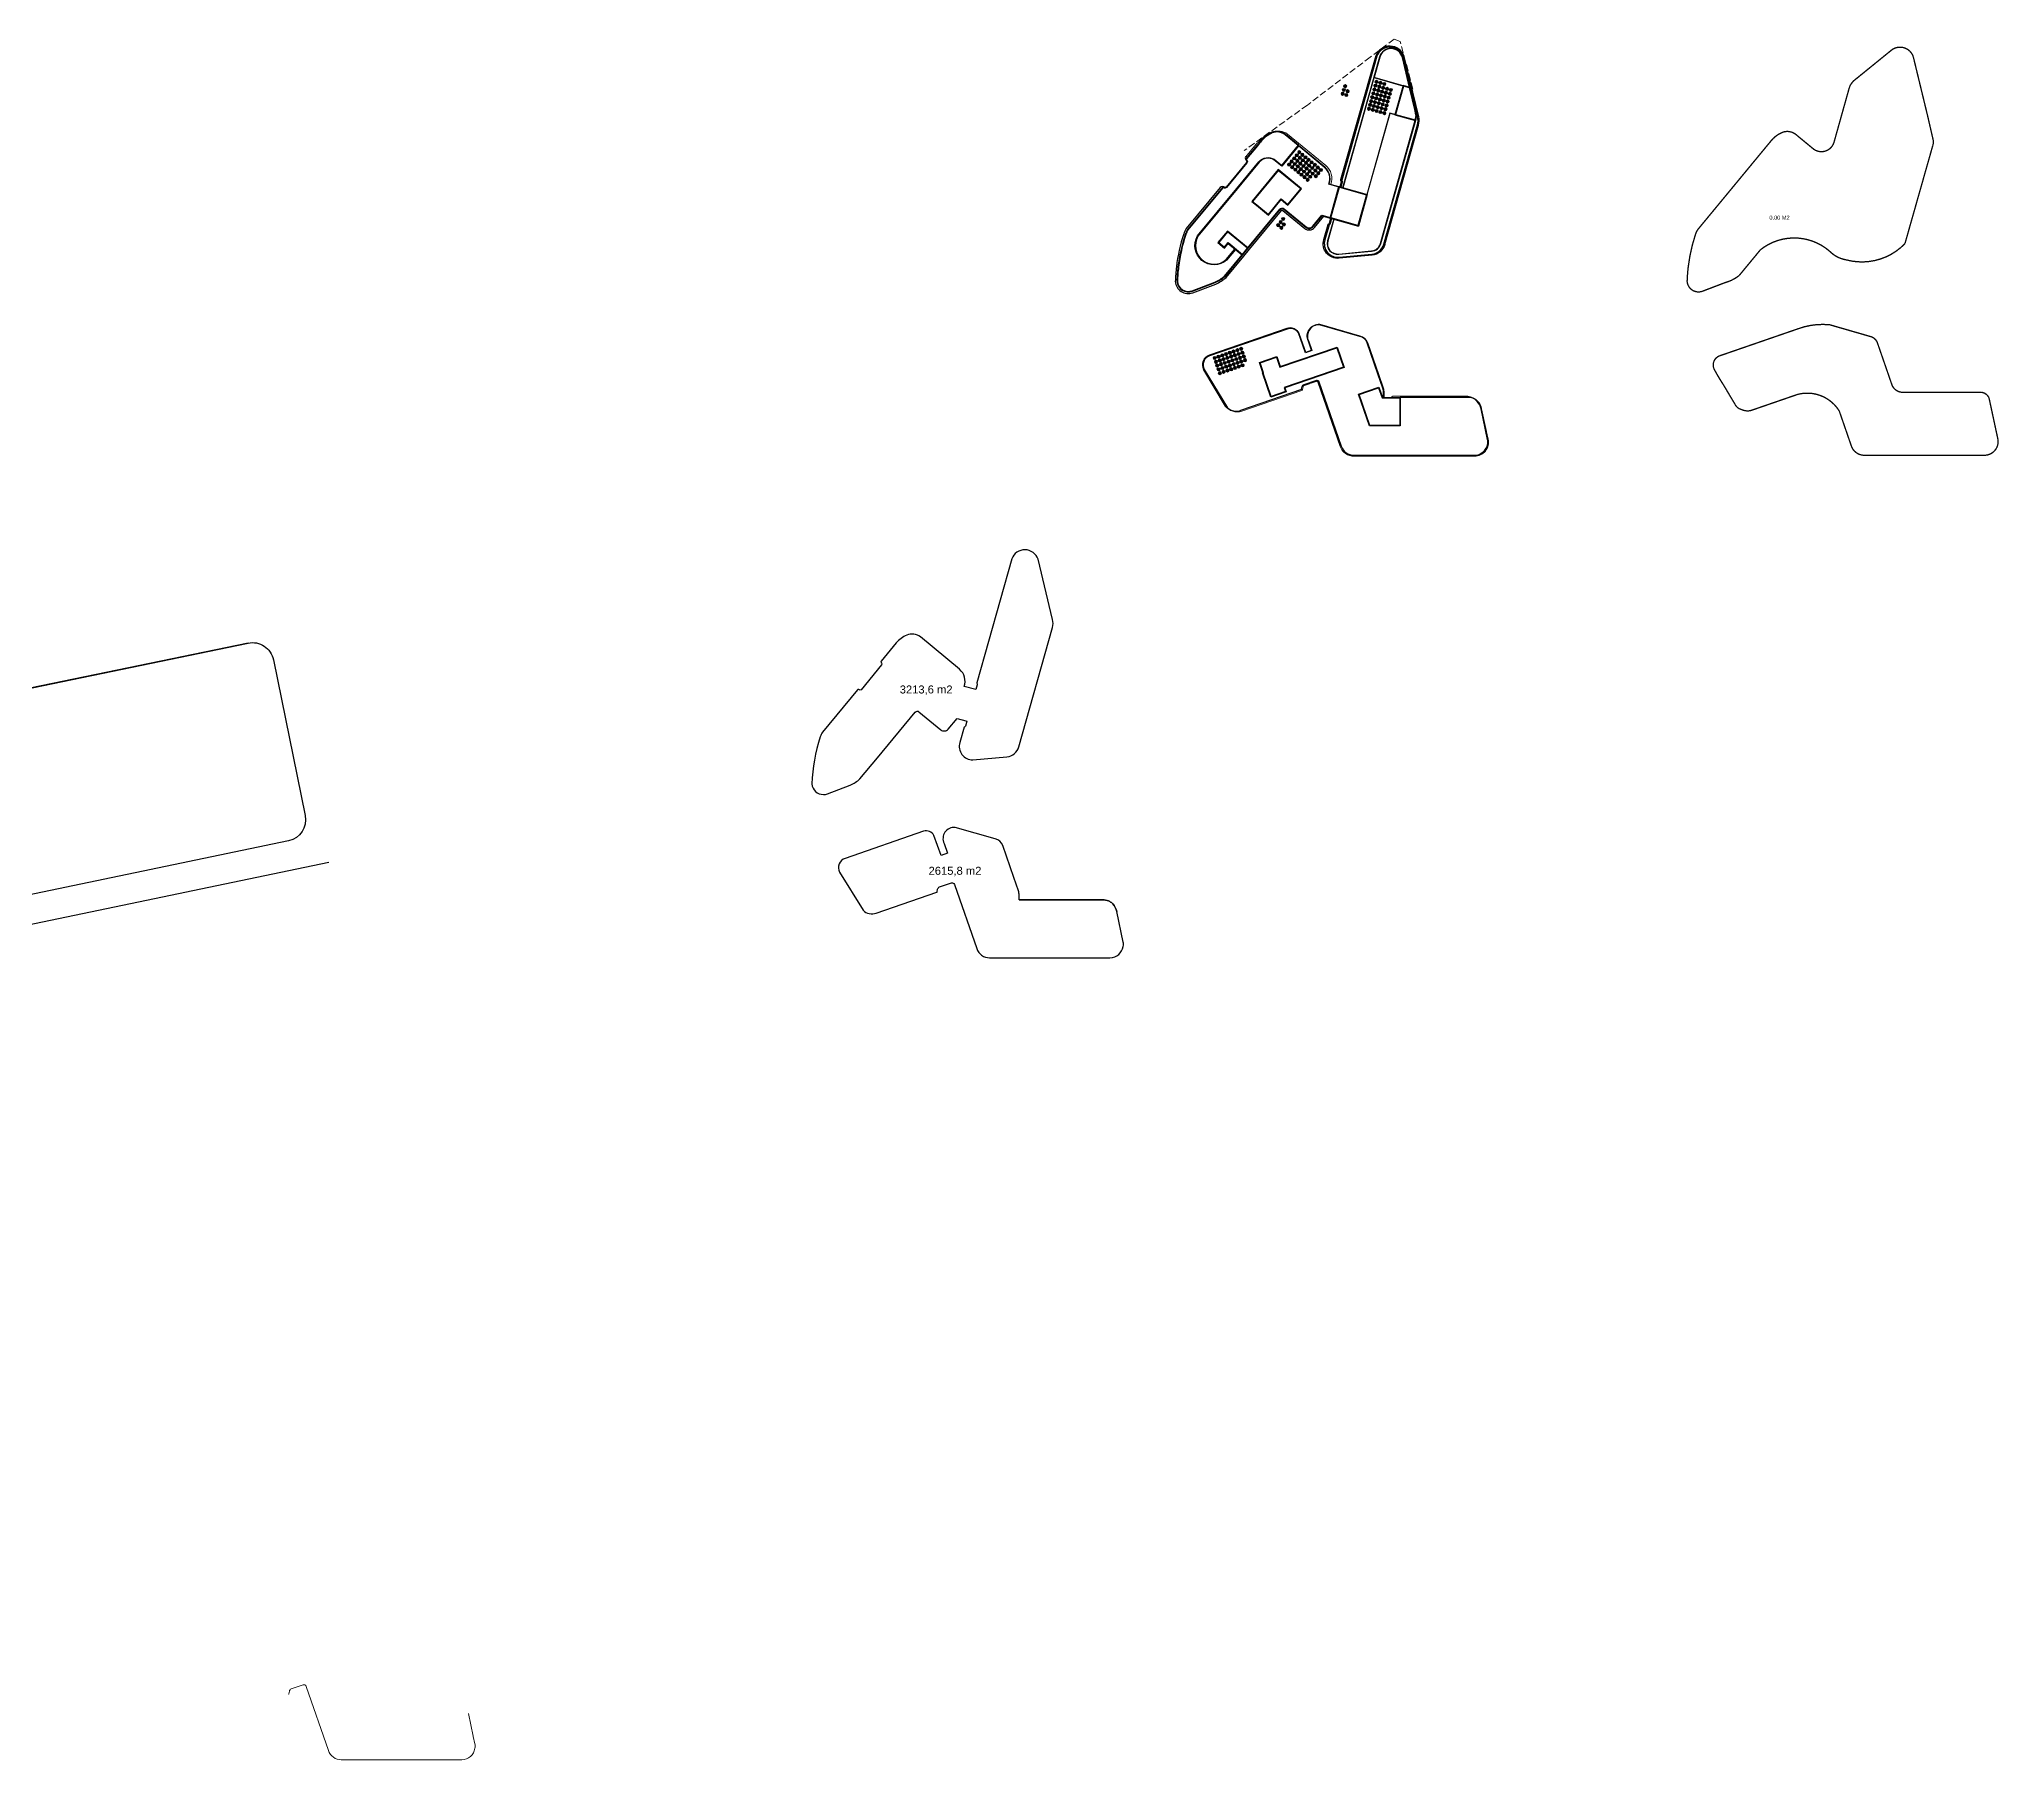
# Model space of a CAD drawing. Header units: millimetres. Extents: x 583747 to 597033, y 2304962 to 2309584.
# Drawn here: x 596299 to 597033, y 2306878 to 2307523 of the extents above; entities that cross this region are included whole.
import ezdxf
from ezdxf.xclip import XClip

# ---------------------------------------------------------------- set-up
doc = ezdxf.new("R2010")
doc.units = ezdxf.units.MM
doc.header["$XCLIPFRAME"] = 0
doc.set_wipeout_variables(frame=1)
doc.linetypes.add('DASH', pattern=[0.35, 0.25, -0.1])
for name, color, linetype, lineweight in [('00_nen', 8, 'Continuous', 5), ('AUDIT_I_220808132811-11', 7, 'Continuous', 9), ('KT-DV2', 7, 'Continuous', 15), ('KT-Ghi chu', 7, 'Continuous', 15), ('KT-Net thay', 7, 'Continuous', 20), ('Level 15', 7, 'Continuous', 0), ('Nen dc cb Hong bang', 253, 'Continuous', 60), ('Xref_NT1+NT2_MBDV Cot vach_220729$0$KT-Kich thuoc', 159, 'Continuous', 18), ('Xref_ST_MBDV Cot vach 30.7.2022|Xref_ST_MBDV Cot vach 30.7.2022|Xref_ST_MBDV Cot vach 30.7.2022|Xref_ST_MBDV Cot vach 30.7.2022|00_duong_QH', 7, 'Continuous', 9)]:
    doc.layers.add(name, color=color, linetype=linetype, lineweight=lineweight)
for name, color, linetype in [('A-GLAZ', 135, 'Continuous'), ('A-WALL', 11, 'Continuous'), ('AFP-KERB-LINE', 2, 'Continuous'), ('ccu12-Thay', 7, 'Continuous'), ('IDEA - dim', 251, 'Continuous'), ('KT-Kich thuoc', 159, 'Continuous'), ('Xref_NT1+NT2_MBDV Cot vach_220729$0$ccu12-Thay', 7, 'Continuous'), ('Xref_ST_MBDV Cot vach 30.7.2022$0$KT-Net manh', 139, 'Continuous')]:
    doc.layers.add(name, color=color, linetype=linetype)
doc.styles.add('font unicode ccu', font='arial.ttf')

# ---------------------------------------------------------------- blocks, each defined once
blk = doc.blocks.new('nen dc cb Hong bang')
at = {"layer": '00_nen', "color": 0, "linetype": 'ByBlock', "lineweight": -2, "elevation": -62.12, "flags": 128}
blk.add_lwpolyline([(-303.56, -119), (-291.68, -100.59), (-271.86, -56.45), (-217.07, -72.37), (-198.74, -81.18), (-153.34, -95.47), (-153.8, -98.11), (-123.78, -115.59), (67.9, -11), (285.69, 123.97), (298.27, 131.73), (412.37, 202.69), (600.48, 318.14), (602.65, 319.44), (616.22, 297.59), (632.72, 304.81), (632.72, 304.81), (683.84, 336.31)], dxfattribs=at)
blk = doc.blocks.new('NUT')
at = {"layer": 'KT-Ghi chu'}
h = blk.add_hatch(color=256, dxfattribs=at)
h.dxf.hatch_style = 1
edge = h.paths.add_edge_path()
edge.add_arc((596430.77, 2307264.8), 0.6, 0, 360)
blk.add_circle((596430.77, 2307264.8, 0), 0.6, dxfattribs=at)
blk = doc.blocks.new('DV')
at = {"layer": 'AFP-KERB-LINE'}
blk.add_line((1314980, 164245), (952397, 89262), dxfattribs=at)
at = {"layer": 'AFP-KERB-LINE', "elevation": 0}
for points in [[(952397, 89262), (1314980, 164245, -0.4150885), (1324439, 158007), (1336349, 99538, -0.4128027), (1330144, 90111), (710857, -39143)], [(1345273, 82031), (1133432, 37817, 0.4144786), (1127237, 28344), (1142247, -43250)]]:
    blk.add_lwpolyline(points, format="xyb", dxfattribs=at)

msp = doc.modelspace()

# ---------------------------------------------------------------- linework, layer by layer
at = {"color": 1}
msp.add_lwpolyline([(596613, 2307253.92), (596627.14, 2307271.04, -0.414214), (596628.54, 2307271.17), (596636.72, 2307264.42, 0.41477), (596639.53, 2307264.69), (596642.84, 2307268.7), (596646.16, 2307267.77), (596646.54, 2307267.66), (596646, 2307265.74, -0.161304), (596645.52, 2307265.34), (596643.86, 2307259.63, 0.500325), (596648.74, 2307253.14), (596661.54, 2307254.33, 0.311144), (596665.95, 2307258.02), (596678.59, 2307302.75, 0.128949), (596678.65, 2307305.78), (596673.18, 2307328.35, 0.703493), (596663.33, 2307328.54), (596650.18, 2307282.02, 0.189782), (596650.2, 2307281.91, -0.161304), (596650.4, 2307281.32), (596649.88, 2307279.46), (596645.49, 2307280.68, 0.301247), (596643.8, 2307287.1), (596629.12, 2307299.22, 0.272256), (596623.98, 2307299.92, 0.114295), (596620.01, 2307296.96), (596614.38, 2307290.15, 0.413726), (596614.45, 2307289.44, -0.407609), (596614.53, 2307288.75), (596606.84, 2307279.44, -0.414153), (596606.2, 2307279.38, 0.439623), (596605.46, 2307279.34), (596592.4, 2307263.53, 0.071626), (596591.56, 2307261.76, 0.071393), (596588.42, 2307244.16, 0.39533), (596592.71, 2307240.14, 0.090664), (596594.23, 2307240.42), (596602.75, 2307243.68, 0.080267), (596606.44, 2307245.98)], format="xyb", close=True, dxfattribs=at)
at = {"color": 1, "elevation": 0}
msp.add_lwpolyline([(596666.1, 2307200.62), (596666.11, 2307202.3, 0.085159), (596665.82, 2307204.06), (596664.09, 2307209.07), (596659.96, 2307221.01, 0.260467), (596657.17, 2307223.48), (596642.11, 2307227.83, 0.571317), (596637.95, 2307221.79), (596639.21, 2307218.14), (596636.81, 2307217.31), (596634.17, 2307224.83, 0.338337), (596630.29, 2307226.37), (596600.86, 2307216.21, 0.459457), (596598.82, 2307211.06), (596607.58, 2307196.73, 0.279616), (596612.55, 2307195.7), (596635.27, 2307203.54, 0.204279), (596635.33, 2307203.66), (596635.56, 2307204.69, -0.275412), (596636.29, 2307205.49), (596640.7, 2307207.01, -0.414195), (596641.86, 2307206.45), (596650.19, 2307182.36, 0.319754), (596655.01, 2307178.92), (596700.15, 2307178.92, 0.36531), (596705.11, 2307183.23, 0.102434), (596705.1, 2307184.85), (596702.66, 2307196.33, 0.132611), (596701.2, 2307199.12, 0.066499), (596700.06, 2307200.04, 0.137615), (596697.98, 2307200.62), (596666.1, 2307200.62), (596697.98, 2307200.62, -0.137615), (596700.06, 2307200.04, -0.066499), (596701.2, 2307199.12, -0.132611), (596702.66, 2307196.33, 0.132611)], format="xyb", dxfattribs=at)
at = {"layer": 'A-GLAZ', "const_width": 0.5}
msp.add_lwpolyline([(596916.91, 2307437.91, -0.050313), (596919.64, 2307450.18, -0.071743), (596920.49, 2307451.95), (596928.14, 2307461.21), (596936.31, 2307471.1), (596948.1, 2307485.38, -0.114295), (596952.07, 2307488.34, -0.292874), (596957.53, 2307487.38), (596963.53, 2307482.43, 0.564483), (596971.61, 2307484.87), (596977.33, 2307505.27, -0.123781), (596979.1, 2307507.85), (596993.23, 2307519.33, -0.506067), (597001.27, 2307516.77), (597006.74, 2307494.2), (597008.71, 2307485.63, -0.133418), (597008.57, 2307483.4), (596998.15, 2307446.68), (596998.15, 2307446.68, -0.273696), (596976.11, 2307440.6), (596976.11, 2307440.6), (596976.11, 2307440.6), (596976.11, 2307440.6, -0.156956), (596969.96, 2307443.8, 0.363043), (596943.97, 2307444.37), (596936.02, 2307434.74, -0.10237), (596930.83, 2307432.1), (596922.21, 2307428.82, -0.493834), (596916.5, 2307432.52, -0.022171), (596916.91, 2307437.91)], format="xyb", close=True, dxfattribs=at)
at = {"layer": 'A-GLAZ', "const_width": 0.5, "elevation": 0}
msp.add_lwpolyline([(596958.18, 2307414.79, -0.114033), (596970, 2307416.25), (596985.06, 2307411.9, -0.260467), (596987.85, 2307409.43), (596993.32, 2307393.61, 0.290863), (596997.18, 2307390.94), (597026.83, 2307390.94, -0.265528), (597029.67, 2307388.82), (597033.03, 2307373.21, -0.451371), (597028.03, 2307367.34), (596982.9, 2307367.34, -0.326781), (596978.03, 2307370.91), (596973.53, 2307383.93, 0.327702), (596958.02, 2307390.19), (596940.36, 2307384.1, -0.133076), (596937.55, 2307384.22), (596936.38, 2307384.67, -0.183721), (596934.59, 2307386.22), (596930.12, 2307393.73, -0.022157), (596926.7, 2307399.48, -0.462092), (596928.78, 2307404.65), (596958.18, 2307414.79)], format="xyb", close=True, dxfattribs=at)
at = {"layer": 'AUDIT_I_220808132811-11', "elevation": 0}
for points in [[(596392.25, 2306902.87, 0.204279), (596392.31, 2306902.99), (596392.54, 2306904.02, -0.275412), (596393.27, 2306904.82), (596397.68, 2306906.34, -0.414195), (596398.84, 2306905.78), (596407.17, 2306881.69, 0.319754), (596411.99, 2306878.25), (596457.13, 2306878.25, 0.36531), (596462.09, 2306882.56)], [(596462.09, 2306882.56, 0.115191), (596462.07, 2306884.24), (596461.46, 2306886.93), (596461.42, 2306887.14), (596459.64, 2306895.66)]]:
    msp.add_lwpolyline(points, format="xyb", dxfattribs=at)

# ---------------------------------------------------------------- block references
at = {"layer": 'KT-DV2', "xscale": 0.001, "yscale": 0.001, "zscale": 0.001}
msp.add_blockref('DV', (595062.1, 2307132.69), dxfattribs=at)
at = {"layer": 'Nen dc cb Hong bang', "color": 250, "lineweight": 5, "transparency": 33554559}
ref = msp.add_blockref('nen dc cb Hong bang', (595717.06, 2307162.89, 62.12), dxfattribs=dict(at, rotation=339.9497468043105))
XClip(ref).set_block_clipping_path([(-171.5836683674, -106.1731453789), (63.3196331146, -20.4419376096), (-26.8690377667, 226.674801995), (-261.7723392487, 140.9435942257)])

# ---------------------------------------------------------------- texts
at = {"style": 'font unicode ccu'}
msp.add_text('0.00 M2', height=1.5, dxfattribs=at).set_placement((596947.34, 2307455.69, 0))
at = {"color": 1, "style": 'font unicode ccu'}
for s, p in [('3213,6 m2', (596621.34, 2307278.03)), ('2615,8 m2', (596632.15, 2307210.06))]:
    msp.add_text(s, height=3, dxfattribs=at).set_placement(p)

# ---------------------------------------------------------------- wipeouts: each hides what was drawn before it
msp.add_wipeout([(596725.72, 2307430.87), (596727.18, 2307429.26), (596730.12, 2307428.6), (596741.4, 2307432.74), (596744.76, 2307434.74), (596752.71, 2307444.37), (596757.59, 2307447.26), (596760.77, 2307448.28), (596765.36, 2307448.81), (596769.26, 2307448.43), (596774.45, 2307446.66), (596777.39, 2307444.85), (596780.16, 2307442.55), (596783.66, 2307440.87), (596786.6, 2307440.2), (596790.14, 2307439.82), (596795.9, 2307440.38), (596798.48, 2307441.23), (596801.03, 2307442.32), (596804.26, 2307444.35), (596806.89, 2307446.68), (596817.53, 2307484.51), (596817.45, 2307485.63), (596817.07, 2307487.03), (596810.01, 2307516.78), (596809.34, 2307518.11), (596808.17, 2307519.3), (596806.64, 2307520.09), (596804.71, 2307520.32), (596803.22, 2307520.01), (596801.97, 2307519.33), (596800.37, 2307518.24), (596787.84, 2307507.85), (596786.79, 2307506.67), (596786.07, 2307505.27), (596785.77, 2307504.21), (596780.32, 2307484.76), (596779.15, 2307482.7), (596777.78, 2307481.68), (596775.57, 2307481.16), (596773.77, 2307481.5), (596772.59, 2307482.16), (596765.52, 2307487.95), (596764.15, 2307488.35), (596762.08, 2307488.69), (596760.08, 2307487.98), (596757.6, 2307486.19), (596742.57, 2307468.04), (596729.31, 2307451.89), (596727.93, 2307448.77), (596727.21, 2307446.22), (596726.58, 2307443.51), (596725.93, 2307439.98), (596725.53, 2307436.85), (596725.3, 2307433.87), (596725.33, 2307431.93)])
msp.add_wipeout([(596735.18, 2307400.1), (596735.02, 2307401.18), (596735.41, 2307402.81), (596736.42, 2307404.06), (596737.48, 2307404.63), (596767.59, 2307415.02), (596769.21, 2307415.51), (596771.21, 2307415.96), (596773.15, 2307416.24), (596775.35, 2307416.39), (596777.82, 2307416.33), (596778.74, 2307416.27), (596794.04, 2307411.84), (596794.95, 2307411.44), (596795.77, 2307411.06), (596796.25, 2307410.15), (596796.59, 2307409.43), (596802.06, 2307393.61), (596803.04, 2307392.18), (596804.55, 2307391.22), (596805.92, 2307390.94), (596835.57, 2307390.94), (596836.67, 2307390.62), (596837.88, 2307389.68), (596838.41, 2307388.82), (596841.72, 2307373.33), (596841.78, 2307371.88), (596841.53, 2307370.8), (596840.87, 2307369.5), (596839.62, 2307368.26), (596837.71, 2307367.44), (596836.77, 2307367.34), (596791.64, 2307367.34), (596790.16, 2307367.56), (596788.62, 2307368.33), (596787.33, 2307369.72), (596786.77, 2307370.91), (596782.27, 2307383.93), (596779.96, 2307386.76), (596777.43, 2307388.67), (596774.7, 2307389.91), (596771, 2307390.61), (596767.63, 2307390.38), (596766.76, 2307390.19), (596749.18, 2307384.12), (596747.11, 2307384.03), (596745.44, 2307384.55), (596743.88, 2307385.48), (596743.46, 2307386), (596735.36, 2307399.65)]).translate(0, 0, 0)

# ---------------------------------------------------------------- next in the draw order: linework, layer by layer
msp.add_line((596771.9, 2307391.96), (596749.1, 2307384.1))
at = {"color": 2}
msp.add_lwpolyline([(596744.21, 2307451.39), (596740.64, 2307447.08), (596743.11, 2307445.04), (596744.51, 2307446.73), (596749.83, 2307442.34), (596751.99, 2307444.96), (596744.21, 2307451.39)], dxfattribs=at)
msp.add_lwpolyline([(596744.24, 2307451.07), (596740.96, 2307447.11), (596743.08, 2307445.36), (596744.48, 2307447.06), (596749.8, 2307442.66), (596751.67, 2307444.93)], close=True, dxfattribs=at)
at = {"elevation": 0.04}
msp.add_lwpolyline([(596802.73, 2307389.04), (596802.74, 2307390.72, 0.085159), (596802.45, 2307392.48), (596800.72, 2307397.5), (596796.59, 2307409.43, 0.260467), (596793.8, 2307411.9), (596778.74, 2307416.25, 0.571317), (596774.57, 2307410.21), (596775.83, 2307406.56), (596773.44, 2307405.73), (596770.79, 2307413.25, 0.338337), (596766.92, 2307414.79), (596737.48, 2307404.63, 0.459457), (596735.44, 2307399.48), (596744.21, 2307385.16, 0.279689), (596749.18, 2307384.12)], format="xyb", dxfattribs=at)
for points in [[(596762.7, 2307404.35), (596764.01, 2307400.57), (596785.3, 2307407.91), (596787.94, 2307400.26), (596765.66, 2307392.57), (596766.15, 2307391.15), (596760.43, 2307389.17), (596757.29, 2307398.25), (596757.48, 2307398.31), (596756.18, 2307402.1), (596762.7, 2307404.35)], [(596800.95, 2307392.9), (596802.29, 2307389.04), (596808.97, 2307389.04), (596808.97, 2307378.34), (596797.41, 2307378.34), (596793.3, 2307390.26), (596800.95, 2307392.9)]]:
    msp.add_lwpolyline(points)
for points in [[(596762.58, 2307404.09), (596763.88, 2307400.31), (596785.17, 2307407.66), (596787.69, 2307400.38), (596765.4, 2307392.69), (596765.89, 2307391.27), (596760.55, 2307389.43), (596757.55, 2307398.13), (596757.74, 2307398.19), (596756.43, 2307401.97)], [(596800.83, 2307392.65), (596802.14, 2307388.84), (596808.77, 2307388.84), (596808.77, 2307378.54), (596797.55, 2307378.54), (596793.55, 2307390.14)]]:
    msp.add_lwpolyline(points, close=True)
msp.add_lwpolyline([(596771.9, 2307391.96, 0.204279), (596771.96, 2307392.08), (596772.19, 2307393.11, -0.275412), (596772.91, 2307393.91), (596777.33, 2307395.43, -0.414195), (596778.49, 2307394.87), (596786.82, 2307370.78, 0.319754), (596791.64, 2307367.34), (596836.77, 2307367.34, 0.36531), (596841.74, 2307371.65, 0.102434), (596841.73, 2307373.28), (596839.29, 2307384.75, 0.132611), (596837.82, 2307387.55, 0.066499), (596836.69, 2307388.46, 0.137615), (596834.61, 2307389.04), (596808.97, 2307389.04)], format="xyb")
msp.add_arc((596747.52, 2307388.68, 0), 4.85, 210.79302, 289.03458)
at = {"layer": 'A-WALL'}
msp.add_line((596782.7, 2307456.27, 0.04), (596793.28, 2307453.28, 0.04), dxfattribs=at)
at = {"layer": 'A-WALL', "color": 2, "elevation": 7.62}
for points in [[(596812.81, 2307504.24), (596812.57, 2307505.25), (596810.02, 2307505.97), (596806.91, 2307494.99), (596814.71, 2307492.79, 0.028488), (596815.06, 2307494.26, 0.086764), (596815.06, 2307494.98), (596814.57, 2307496.99)], [(596812.62, 2307504.19), (596812.4, 2307505.08), (596810.15, 2307505.72), (596807.16, 2307495.13), (596814.57, 2307493.04, 0.024713), (596814.86, 2307494.29, 0.08587), (596814.86, 2307494.94), (596814.37, 2307496.94)]]:
    msp.add_lwpolyline(points, format="xyb", close=True, dxfattribs=at)
at = {"layer": 'A-WALL', "elevation": 0}
msp.add_lwpolyline([(596809.87, 2307505.34), (596806.94, 2307495), (596814.74, 2307492.8)], dxfattribs=at)
at = {"layer": 'A-WALL', "color": 2, "elevation": 7.62}
for points in [[(596786, 2307468.05), (596796.59, 2307465.06), (596793.25, 2307453.27), (596782.67, 2307456.26)], [(596786.14, 2307467.8), (596796.34, 2307464.92), (596793.12, 2307453.52), (596782.92, 2307456.4)]]:
    msp.add_lwpolyline(points, close=True, dxfattribs=at)
at = {"layer": 'AUDIT_I_220808132811-11'}
msp.add_line((596773.55, 2307405.98, 0), (596775.58, 2307406.68, 0), dxfattribs=at)
for points in [[(596773.55, 2307405.98), (596771.13, 2307412.97, 0.364359), (596766.42, 2307415.03), (596737.49, 2307405.05, 0.451905), (596735.27, 2307399.39), (596743.39, 2307385.78, 0.310679), (596749.55, 2307383.81), (596772.07, 2307391.6, 0.229922), (596772.36, 2307392.02), (596772.58, 2307393.03, -0.27899), (596773.04, 2307393.53), (596777.46, 2307395.05, -0.41434), (596778.11, 2307394.74), (596786.44, 2307370.65, 0.319754), (596791.64, 2307366.94), (596836.77, 2307366.94, 0.480869), (596841.91, 2307373.37), (596841.31, 2307376.07), (596841.26, 2307376.27), (596839.48, 2307384.79)], [(596735.44, 2307399.48, -0.459457), (596737.48, 2307404.63), (596766.92, 2307414.79)], [(596770.79, 2307413.25, 0.370578), (596766.55, 2307414.66)], [(596802.93, 2307389.04), (596802.94, 2307390.72, 0.085159), (596802.64, 2307392.55), (596800.91, 2307397.56), (596796.78, 2307409.49, 0.260045), (596793.85, 2307412.09), (596778.77, 2307416.45, 0.572135), (596774.39, 2307410.14), (596775.58, 2307406.68)], [(596771.9, 2307391.96, 0.204279), (596771.96, 2307392.08), (596772.19, 2307393.11, -0.275412), (596772.91, 2307393.91), (596777.33, 2307395.43, -0.414195), (596778.49, 2307394.87), (596786.82, 2307370.78, 0.319754), (596791.64, 2307367.34), (596836.77, 2307367.34, 0.36531), (596841.74, 2307371.65)], [(596805.82, 2307389.04), (596805.82, 2307389.14, -0.414214), (596806.12, 2307389.44), (596834.28, 2307389.44, -0.185524), (596837.97, 2307387.68, -0.132659), (596839.48, 2307384.79, 0.132659)], [(596839.29, 2307384.75, 0.132611), (596837.82, 2307387.55, 0.066499), (596836.69, 2307388.46, 0.137615), (596834.61, 2307389.04), (596808.97, 2307389.04)], [(596841.74, 2307371.65, 0.115191), (596841.72, 2307373.33), (596841.11, 2307376.03), (596841.06, 2307376.23), (596839.29, 2307384.75)]]:
    msp.add_lwpolyline(points, format="xyb", dxfattribs=at)
at = {"layer": 'AUDIT_I_220808132811-11', "elevation": 0}
msp.add_lwpolyline([(596735.44, 2307399.48, -0.459457), (596737.48, 2307404.63), (596766.92, 2307414.79)], format="xyb", dxfattribs=at)
at = {"layer": 'ccu12-Thay', "elevation": 7.62}
for points in [[(596812.58, 2307505.23), (596809.86, 2307516.46, 0.771545), (596801.2, 2307516.62), (596799.06, 2307509.06)], [(596812.47, 2307505.27), (596809.77, 2307516.44, 0.771545), (596801.29, 2307516.6), (596799.15, 2307509.03)], [(596784.02, 2307455.88), (596781.72, 2307447.74, 0.5292), (596785.92, 2307442.67), (596798.23, 2307443.84, 0.308212), (596801.7, 2307446.74)], [(596784.11, 2307455.85), (596781.81, 2307447.72, 0.529222), (596785.91, 2307442.77), (596798.22, 2307443.94, 0.308199), (596801.6, 2307446.76, 0.308199)]]:
    msp.add_lwpolyline(points, format="xyb", dxfattribs=at)
for points in [[(596801.6, 2307446.76), (596814.61, 2307492.82)], [(596801.7, 2307446.74), (596814.76, 2307492.95)]]:
    msp.add_lwpolyline(points, dxfattribs=at)
at = {"layer": 'IDEA - dim'}
for p, q in [((596810.61, 2307512.6, 0), (596811.21, 2307510.11, 0)), ((596810.71, 2307512.62, 0), (596811.27, 2307510.31, 0))]:
    msp.add_line(p, q, dxfattribs=at)
at = {"layer": 'KT-Net thay'}
for p, q in [((596785.95, 2307467.86, 7.62), (596782.04, 2307468.96, 7.62)), ((596786, 2307468.05, 7.62), (596782.3, 2307469.09, 7.62))]:
    msp.add_line(p, q, dxfattribs=at)
at = {"layer": 'KT-Net thay', "elevation": 7.62}
for points in [[(596787.36, 2307467.66), (596799.06, 2307509.06)], [(596787.55, 2307467.6), (596799.2, 2307508.81)], [(596799.05, 2307509.07), (596810.02, 2307505.97)], [(596799.18, 2307508.82), (596809.96, 2307505.77)], [(596806.97, 2307495.18), (596805.05, 2307495.73), (596796.39, 2307465.11)], [(596806.91, 2307494.99), (596805.19, 2307495.48), (596796.59, 2307465.06)]]:
    msp.add_lwpolyline(points, dxfattribs=at)
at = {"layer": 'Level 15', "color": 152, "linetype": 'DASH', "lineweight": 13, "ltscale": 10, "true_color": 0x2776bb}
for p, q in [((596806.62, 2307523.33), (596797.68, 2307516.57)), ((596808.97, 2307522.52), (596806.62, 2307523.33)), ((596813.65, 2307504.64), (596808.97, 2307522.52)), ((596797.68, 2307516.57), (596774.16, 2307498.65)), ((596774.16, 2307498.65), (596750.47, 2307481.57))]:
    msp.add_line(p, q, dxfattribs=at)
at = {"layer": 'Xref_NT1+NT2_MBDV Cot vach_220729$0$ccu12-Thay'}
for p, q in [((596800.16, 2307516.96, 0), (596787.01, 2307470.44, 0)), ((596815.48, 2307494.2, 0), (596810.01, 2307516.78, 0)), ((596815.88, 2307494.22, 0), (596810.39, 2307516.89, 0)), ((596802.78, 2307446.45, 0), (596815.42, 2307491.17, 0)), ((596803.17, 2307446.34, 0), (596815.82, 2307491.13, 0))]:
    msp.add_line(p, q, dxfattribs=at)
at = {"layer": 'Xref_NT1+NT2_MBDV Cot vach_220729$0$ccu12-Thay', "extrusion": (3.48745e-08, -1.82823e-08, 1)}
for p, q in [((596779.6, 2307457.35, 0), (596782.75, 2307456.46, 0)), ((596779.64, 2307457.24, 0), (596782.72, 2307456.37, 0)), ((596779.67, 2307457.12, 0), (596782.7, 2307456.27, 0))]:
    msp.add_line(p, q, dxfattribs=at)
at = {"layer": 'Xref_NT1+NT2_MBDV Cot vach_220729$0$ccu12-Thay', "elevation": 0}
for points in [[(596799.78, 2307517.09), (596786.62, 2307470.54, 0.211174), (596786.69, 2307470.1, -0.147045), (596786.83, 2307469.78), (596786.32, 2307467.99)], [(596787.01, 2307470.44, 0.189782), (596787.02, 2307470.33, -0.161304), (596787.23, 2307469.74), (596786.7, 2307467.88)], [(596803.17, 2307446.34, -0.308402), (596798.4, 2307442.36), (596786.09, 2307441.19, -0.528944), (596780.3, 2307448.17), (596781.89, 2307453.8, -0.211174), (596782.18, 2307454.13, 0.147045), (596782.46, 2307454.33), (596782.99, 2307456.19)], [(596782.28, 2307453.68, -0.189782), (596782.34, 2307453.77, 0.161304), (596782.83, 2307454.16), (596783.37, 2307456.08)], [(596782.28, 2307453.68, -0.189782), (596782.34, 2307453.77, 0.161304), (596782.83, 2307454.16), (596783.37, 2307456.08)], [(596782.28, 2307453.68), (596780.69, 2307448.06, 0.529001), (596786.06, 2307441.59), (596798.36, 2307442.76, 0.308368), (596802.78, 2307446.45)]]:
    msp.add_lwpolyline(points, format="xyb", dxfattribs=at)
at = {"layer": 'Xref_NT1+NT2_MBDV Cot vach_220729$0$ccu12-Thay', "extrusion": (-3.81165e-21, -3.29453e-06, 1), "elevation": -7.58}
for points in [[(596751.84, 2307445.09), (596763.81, 2307459.59, -0.414214), (596765.5, 2307459.75), (596773.67, 2307453, 0.4148), (596776.21, 2307453.24), (596779.6, 2307457.35)], [(596751.91, 2307445.03), (596763.89, 2307459.52, -0.414214), (596765.43, 2307459.67), (596773.61, 2307452.92, 0.414785), (596776.28, 2307453.18), (596779.64, 2307457.24)], [(596751.99, 2307444.96), (596763.96, 2307459.46, -0.414214), (596765.37, 2307459.59), (596773.54, 2307452.84, 0.41477), (596776.36, 2307453.12), (596779.67, 2307457.12)]]:
    msp.add_lwpolyline(points, format="xyb", dxfattribs=at)
at = {"layer": 'Xref_NT1+NT2_MBDV Cot vach_220729$0$ccu12-Thay'}
for centre, radius, start, end in [((596805.05, 2307515.1, 0), 5.63, 18.4806, 159.3504), ((596805.05, 2307515.1, 0), 5.63, 18.4806, 159.3504), ((596805.05, 2307515.1, 0), 5.23, 18.6633, 159.1677), ((596809.68, 2307492.79, 0), 5.96, 344.22122, 13.61189), ((596809.96, 2307492.79, 0), 6.09, 344.22122, 13.61189)]:
    msp.add_arc(centre, radius, start, end, dxfattribs=at)
at = {"layer": 'Xref_NT1+NT2_MBDV Cot vach_220729$0$KT-Kich thuoc', "ltscale": 0.5}
msp.add_line((596794.53, 2307457.69, 0), (596794.33, 2307457.74, 0), dxfattribs=at)
at = {"layer": 'Xref_ST_MBDV Cot vach 30.7.2022$0$KT-Net manh'}
msp.add_line((596764.12, 2307394.59, 0), (596764.11, 2307394.65, 0), dxfattribs=at)
msp.add_line((596764.12, 2307394.59, 0), (596764.11, 2307394.65, 0), dxfattribs=at)
at = {"layer": 'Xref_ST_MBDV Cot vach 30.7.2022|Xref_ST_MBDV Cot vach 30.7.2022|Xref_ST_MBDV Cot vach 30.7.2022|Xref_ST_MBDV Cot vach 30.7.2022|00_duong_QH', "elevation": 0}
msp.add_lwpolyline([(596735.44, 2307399.48), (596743.35, 2307386.2)], dxfattribs=at)

# ---------------------------------------------------------------- next in the draw order: block references
at = {"layer": 'KT-Kich thuoc'}
for p, rotation in [((984130.25, -43912.62, 0.11), 23.84761909978335), ((984131.69, -43913.02, 0.13), 23.84761909978335), ((871817.12, -59680.94, 0), 21.12091195077272), ((871817.59, -59679.51, 0.04), 21.12091195077272), ((871818.06, -59678.09, 0.08), 21.12091195077272), ((871818.54, -59681.41, 0.02), 21.12091195077272), ((871819.01, -59679.99, 0.06), 21.12091195077272), ((984128.23, -43919.84, -0.11), 23.84761909978335), ((984128.63, -43918.39, -0.07), 23.84761909978335), ((984129.04, -43916.95, -0.02), 23.84761909978335), ((984129.44, -43915.5, 0.02), 23.84761909978335), ((984129.67, -43920.24, -0.09), 23.84761909978335), ((984129.84, -43914.06, 0.06), 23.84761909978335), ((984130.08, -43918.8, -0.05), 23.84761909978335), ((984130.48, -43917.35, 0), 23.84761909978335), ((984130.88, -43915.91, 0.04), 23.84761909978335), ((984131.29, -43914.47, 0.08), 23.84761909978335), ((984131.52, -43919.2, -0.03), 23.84761909978335), ((984131.92, -43917.76, 0.02), 23.84761909978335), ((984132.33, -43916.32, 0.06), 23.84761909978335), ((984132.73, -43914.87, 0.1), 23.84761909978335), ((984132.96, -43919.61, -0.01), 23.84761909978335), ((984133.14, -43913.43, 0.15), 23.84761909978335), ((984133.37, -43918.16, 0.04), 23.84761909978335), ((984133.77, -43916.72, 0.08), 23.84761909978335), ((984134.18, -43915.28, 0.12), 23.84761909978335), ((984134.41, -43920.01, 0.01), 23.84761909978335), ((984134.81, -43918.57, 0.06), 23.84761909978335), ((984135.22, -43917.13, 0.1), 23.84761909978335), ((984135.62, -43915.68, 0.15), 23.84761909978335), ((984127.42, -43922.72, -0.2), 23.84761909978335), ((984127.83, -43921.28, -0.15), 23.84761909978335), ((984128.87, -43923.13, -0.18), 23.84761909978335), ((984129.27, -43921.69, -0.13), 23.84761909978335), ((984130.31, -43923.54, -0.16), 23.84761909978335), ((984130.71, -43922.09, -0.11), 23.84761909978335), ((984131.12, -43920.65, -0.07), 23.84761909978335), ((984131.75, -43923.94, -0.14), 23.84761909978335), ((984132.16, -43922.5, -0.09), 23.84761909978335), ((984132.56, -43921.05, -0.05), 23.84761909978335), ((984133.2, -43924.35, -0.12), 23.84761909978335), ((984133.6, -43922.9, -0.07), 23.84761909978335), ((984134.01, -43921.46, -0.03), 23.84761909978335), ((-1710496.55, 2903908.26, -0.03), 270), ((-1710495.59, 2903909.42, -0.05), 270), ((-1710494.64, 2903910.57, -0.07), 270), ((-1710494.43, 2903908.46, 0), 270), ((-1710493.68, 2903911.73, -0.09), 270), ((-1710493.48, 2903909.62, -0.02), 270), ((-1710492.52, 2903910.78, -0.04), 270), ((-1710492.32, 2903908.67, 0.02), 270), ((-1710491.37, 2903909.82, 0), 270), ((-1710490.21, 2903908.87, 0.04), 270), ((-1710497.5, 2903907.1, -0.01), 270), ((-1710496.34, 2903906.15, 0.04), 270), ((-1710495.39, 2903907.31, 0.02), 270), ((-1710495.19, 2903905.2, 0.08), 270), ((-1710494.23, 2903906.35, 0.06), 270), ((-1710494.03, 2903904.24, 0.12), 270), ((-1710493.28, 2903907.51, 0.04), 270), ((-1710493.07, 2903905.4, 0.1), 270), ((-1710492.87, 2903903.29, 0.17), 270), ((-1710492.12, 2903906.56, 0.08), 270), ((-1710491.92, 2903904.45, 0.15), 270), ((-1710491.71, 2903902.34, 0.21), 270), ((-1710491.16, 2903907.71, 0.06), 270), ((-1710490.96, 2903905.6, 0.13), 270), ((-1710490.76, 2903903.49, 0.19), 270), ((-1710490.56, 2903901.38, 0.26), 270), ((-1710490.01, 2903906.76, 0.11), 270), ((-1710489.8, 2903904.65, 0.17), 270), ((-1710489.6, 2903902.54, 0.24), 270), ((-1710489.05, 2903907.92, 0.09), 270), ((-1710488.85, 2903905.81, 0.15), 270), ((-1710488.65, 2903903.7, 0.22), 270), ((-1710487.89, 2903906.96, 0.13), 270), ((-1710487.69, 2903904.85, 0.19), 270), ((-1710487.49, 2903902.74, 0.26), 270), ((-1710486.74, 2903906.01, 0.17), 270), ((-1710486.53, 2903903.9, 0.24), 270), ((-1710485.58, 2903905.06, 0.22), 270), ((50122.41, -12109.18, 0.06), 1.233041913775627), ((50120.55, -12111.54, -0.02), 1.233041913775627), ((50121.48, -12110.36, 0.02), 1.233041913775627), ((50121.73, -12112.47, 0), 1.233041913775627), ((50122.66, -12111.29, 0.04), 1.233041913775627), ((-1119543.1, 654051.18, -0.2), 328.4238436270281), ((-1119541.68, 654051.67, -0.16), 328.4238436270281), ((-1119540.26, 654052.16, -0.12), 328.4238436270281), ((-1119538.84, 654052.64, -0.07), 328.4238436270281), ((-1119538.36, 654051.23, -0.05), 328.4238436270281), ((-1119537.43, 654053.13, -0.03), 328.4238436270281), ((-1119536.94, 654051.71, -0.01), 328.4238436270281), ((-1119536.01, 654053.62, 0.01), 328.4238436270281), ((-1119535.52, 654052.2, 0.03), 328.4238436270281), ((-1119534.59, 654054.11, 0.06), 328.4238436270281), ((-1119534.1, 654052.69, 0.08), 328.4238436270281), ((-1119533.62, 654051.27, 0.1), 328.4238436270281), ((-1119533.17, 654054.59, 0.1), 328.4238436270281), ((-1119532.69, 654053.17, 0.12), 328.4238436270281), ((-1119532.2, 654051.75, 0.14), 328.4238436270281), ((-1119542.61, 654049.76, -0.18), 328.4238436270281), ((-1119542.13, 654048.35, -0.16), 328.4238436270281), ((-1119541.64, 654046.93, -0.14), 328.4238436270281), ((-1119541.19, 654050.25, -0.14), 328.4238436270281), ((-1119541.16, 654045.51, -0.12), 328.4238436270281), ((-1119540.71, 654048.83, -0.12), 328.4238436270281), ((-1119540.22, 654047.41, -0.1), 328.4238436270281), ((-1119539.78, 654050.74, -0.1), 328.4238436270281), ((-1119539.74, 654045.99, -0.08), 328.4238436270281), ((-1119539.29, 654049.32, -0.08), 328.4238436270281), ((-1119538.81, 654047.9, -0.06), 328.4238436270281), ((-1119538.32, 654046.48, -0.03), 328.4238436270281), ((-1119537.87, 654049.81, -0.03), 328.4238436270281), ((-1119537.39, 654048.39, -0.01), 328.4238436270281), ((-1119536.9, 654046.97, 0.01), 328.4238436270281), ((-1119536.46, 654050.29, 0.01), 328.4238436270281), ((-1119535.97, 654048.87, 0.03), 328.4238436270281), ((-1119535.48, 654047.46, 0.05), 328.4238436270281), ((-1119535.04, 654050.78, 0.06), 328.4238436270281), ((-1119534.55, 654049.36, 0.08), 328.4238436270281), ((-1119534.07, 654047.94, 0.1), 328.4238436270281), ((-1119533.13, 654049.85, 0.12), 328.4238436270281), ((-1119532.65, 654048.43, 0.14), 328.4238436270281), ((-1119531.72, 654050.34, 0.16), 328.4238436270281)]:
    msp.add_blockref('NUT', p, dxfattribs=dict(at, rotation=rotation))

# ---------------------------------------------------------------- next in the draw order: wipeouts: each hides what was drawn before it
at = {"color": 2}
msp.add_wipeout([(596753.35, 2307462.49), (596759.55, 2307457.36), (596764.36, 2307463.18), (596766.86, 2307461.11), (596771.93, 2307467.24), (596763.22, 2307474.44)], dxfattribs=at).translate(0, 0, 7.62).dxf.layer = 'A-WALL'

# ---------------------------------------------------------------- next in the draw order: linework, layer by layer
at = {"layer": 'A-WALL', "color": 2, "elevation": 7.62}
for points in [[(596755.04, 2307461.09), (596759.55, 2307457.36), (596764.36, 2307463.18), (596766.86, 2307461.11), (596771.93, 2307467.24), (596763.22, 2307474.44), (596753.35, 2307462.49)], [(596755.17, 2307461.24), (596759.53, 2307457.64), (596764.33, 2307463.46), (596766.84, 2307461.39), (596771.65, 2307467.22), (596763.24, 2307474.16), (596753.63, 2307462.51)]]:
    msp.add_lwpolyline(points, close=True, dxfattribs=at)
at = {"layer": 'KT-Net thay'}
msp.add_lwpolyline([(596782.94, 2307468.93, 0.311504), (596781.02, 2307475.99), (596766.75, 2307487.77, 0.227203), (596760.85, 2307488.58, 0.071839), (596758.11, 2307486.92, 0.007585), (596756.15, 2307485.15), (596754.81, 2307483.87), (596751.03, 2307479.28)], format="xyb", dxfattribs=at)
at = {"layer": 'KT-Net thay', "extrusion": (-3.81165e-21, -3.29453e-06, 1), "elevation": -7.58}
for points in [[(596782.05, 2307468.96, 0.311774), (596780.5, 2307475.37), (596770.69, 2307483.47)], [(596782.31, 2307469.09, 0.301979), (596780.63, 2307475.52), (596770.82, 2307483.62)]]:
    msp.add_lwpolyline(points, format="xyb", dxfattribs=at)
at = {"layer": 'Xref_NT1+NT2_MBDV Cot vach_220729$0$ccu12-Thay', "extrusion": (-3.81165e-21, -3.29453e-06, 1), "elevation": -7.58}
for points in [[(596770.82, 2307483.62), (596765.95, 2307487.64, 0.272256), (596760.81, 2307488.34, 0.114295), (596756.84, 2307485.38, -0.000247), (596755.26, 2307483.47), (596751.21, 2307478.57, 0.413726), (596751.28, 2307477.86), (596751.28, 2307477.86, -0.414311), (596751.35, 2307477.16), (596743.67, 2307467.86, -0.414153), (596743.03, 2307467.8), (596742.99, 2307467.83, 0.414214), (596742.29, 2307467.76), (596729.23, 2307451.95, 0.071626), (596728.39, 2307450.18, 0.050313), (596725.65, 2307437.91, 0.020998), (596725.25, 2307432.58, 0.50406), (596731.06, 2307428.84), (596739.58, 2307432.1, 0.080267), (596743.27, 2307434.4), (596749.83, 2307442.34)], [(596770.76, 2307483.54), (596765.89, 2307487.56, 0.272153), (596760.85, 2307488.25, 0.114259), (596756.91, 2307485.32, -0.000247), (596755.34, 2307483.41), (596751.29, 2307478.5, 0.413691), (596751.35, 2307477.94), (596751.35, 2307477.94, -0.414311), (596751.43, 2307477.1), (596743.74, 2307467.79, -0.414153), (596742.97, 2307467.72), (596742.93, 2307467.75, 0.414214), (596742.37, 2307467.7), (596729.31, 2307451.89, 0.07147), (596728.48, 2307450.15, 0.050316), (596725.75, 2307437.9, 0.020978), (596725.35, 2307432.59, 0.503675), (596731.03, 2307428.93), (596739.54, 2307432.19, 0.080087), (596743.2, 2307434.47), (596749.75, 2307442.4)], [(596770.69, 2307483.47), (596765.83, 2307487.48, 0.272047), (596760.89, 2307488.16, 0.114221), (596756.99, 2307485.25, -0.000247), (596755.42, 2307483.34), (596751.37, 2307478.44, 0.41364), (596751.41, 2307478.02), (596751.41, 2307478.02, -0.414311), (596751.5, 2307477.03), (596743.82, 2307467.73, -0.414153), (596742.91, 2307467.64), (596742.87, 2307467.67, 0.414214), (596742.45, 2307467.63), (596729.39, 2307451.83, 0.07131), (596728.58, 2307450.12, 0.05032), (596725.85, 2307437.89, 0.020958), (596725.45, 2307432.59, 0.503277), (596730.99, 2307429.03), (596739.5, 2307432.29, 0.079904), (596743.13, 2307434.54), (596749.67, 2307442.47)], [(596751.03, 2307479.28), (596750.99, 2307479.24), (596750.99, 2307479.24, 0.34775), (596751.28, 2307477.86), (596751.33, 2307477.82, -0.377527), (596751.35, 2307477.16), (596743.67, 2307467.86, -0.442642), (596742.99, 2307467.83), (596742.99, 2307467.83, 0.408777), (596741.44, 2307467.68), (596728.74, 2307452.31)]]:
    msp.add_lwpolyline(points, format="xyb", dxfattribs=at)
at = {"layer": 'Xref_NT1+NT2_MBDV Cot vach_220729$0$ccu12-Thay', "elevation": 0.04}
for points in [[(596747.17, 2307444.54), (596743.86, 2307440.53, -0.849735), (596732.96, 2307449.55), (596747.66, 2307467.35), (596755.93, 2307477.37, -0.355761), (596761.73, 2307478.29), (596764.52, 2307475.99), (596770.82, 2307483.62)], [(596770.97, 2307483.49), (596764.54, 2307475.71), (596761.61, 2307478.13, 0.354482), (596756.09, 2307477.24), (596747.81, 2307467.22), (596733.12, 2307449.43, 0.847744), (596743.71, 2307440.67), (596747.01, 2307444.66)]]:
    msp.add_lwpolyline(points, format="xyb", dxfattribs=at)
at = {"layer": 'Xref_NT1+NT2_MBDV Cot vach_220729$0$ccu12-Thay'}
msp.add_lwpolyline([(596728.74, 2307452.31, 0.072502), (596727.81, 2307450.37, 0.050292), (596725.05, 2307437.98, 0.0223), (596724.64, 2307432.51, 0.496402), (596731.15, 2307428.26), (596739.8, 2307431.54, 0.081264), (596743.71, 2307433.99), (596750.29, 2307441.96), (596752.46, 2307444.58), (596764.43, 2307459.08, -0.414214), (596764.99, 2307459.13), (596773.16, 2307452.38, 0.414702), (596776.83, 2307452.73), (596780.31, 2307456.94)], format="xyb", dxfattribs=at)

doc.saveas('drawing.dxf')
